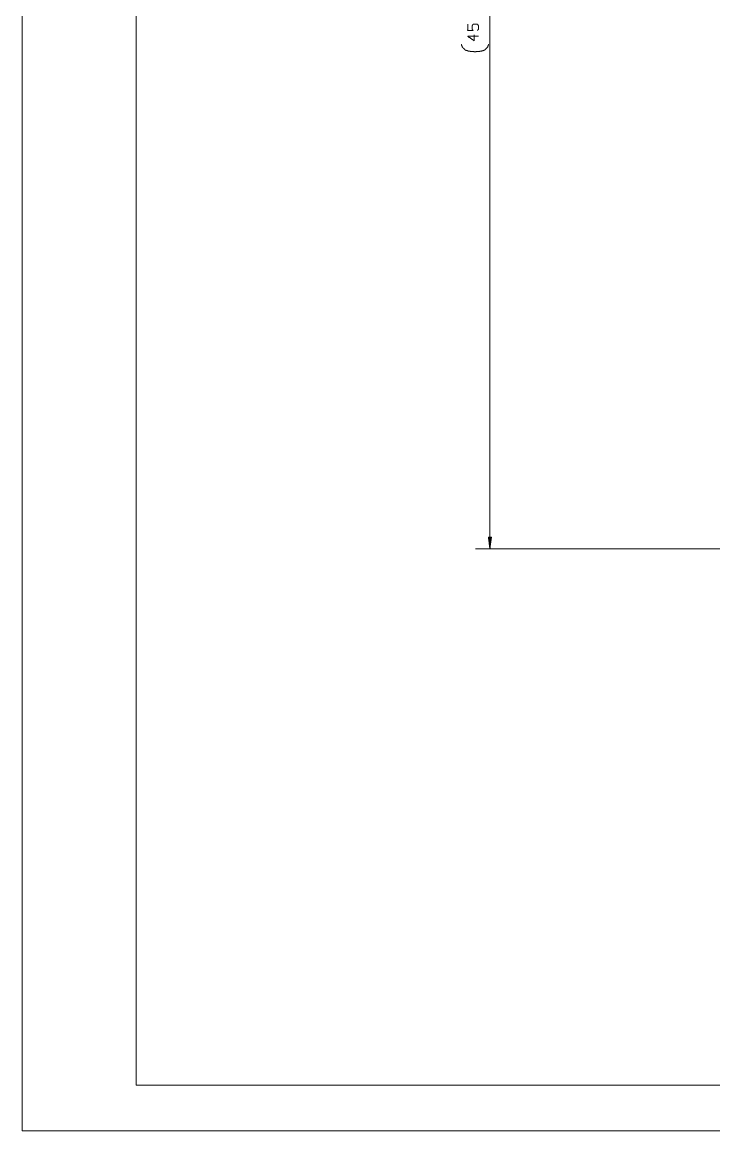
# Model space of a CAD drawing. Header units: millimetres. Extents: x 0 to 594, y 0 to 420.
# Drawn here: x 0 to 151.5, y 0 to 242.9 of the extents above; entities that cross this region are included whole.
import ezdxf

# ---------------------------------------------------------------- set-up
doc = ezdxf.new("R2010")
doc.units = ezdxf.units.MM
doc.layers.add('101', color=7, linetype='Continuous', true_color=0xffffff)

msp = doc.modelspace()

# ---------------------------------------------------------------- linework, layer by layer
at = {"layer": '101', "color": 133, "linetype": 'Continuous', "lineweight": 18}
for p, q in [((0, 420), (0, 0)), ((25, 410), (25, 10)), ((25, 10), (584, 10)), ((0, 0), (594, 0))]:
    msp.add_line(p, q, dxfattribs=at)
at = {"layer": '101', "color": 22, "linetype": 'Continuous', "lineweight": 18}
for p, q in [((102.44, 356.3), (102.44, 127.5)), ((102.11, 130.04), (102.11, 130.01)), ((102.11, 130.04), (102.11, 130.01)), ((102.77, 130.04), (102.11, 130.04)), ((102.11, 130.04), (102.44, 127.5)), ((102.16, 130.04), (102.16, 129.62)), ((102.21, 130.04), (102.21, 129.24)), ((102.26, 130.04), (102.26, 128.85)), ((102.31, 130.04), (102.31, 128.46)), ((102.36, 130.04), (102.36, 128.08)), ((102.42, 130.04), (102.42, 127.69)), ((102.44, 127.5), (102.77, 130.04)), ((102.47, 130.04), (102.47, 127.69)), ((102.52, 130.04), (102.52, 128.08)), ((102.57, 130.04), (102.57, 128.46)), ((102.62, 130.04), (102.62, 128.85)), ((102.67, 130.04), (102.67, 129.24)), ((102.72, 130.04), (102.72, 129.62)), ((102.77, 130.04), (102.77, 130.01)), ((102.77, 130.04), (102.77, 130.01)), ((280.72, 127.5), (99.27, 127.5))]:
    msp.add_line(p, q, dxfattribs=at)
at = {"layer": '101', "color": 72, "linetype": 'Continuous', "lineweight": 18}
for points, knots in [([(99.73, 241.08), (99.96, 241.41), (99.96, 242.1), (99.73, 242.44), (98.78, 242.44), (98.53, 242.1), (98.53, 241.41), (98.76, 241.08), (97.58, 241.08), (97.58, 242.44)], [0, 0, 0.062227, 0.168342, 0.230571, 0.376816, 0.441267, 0.547382, 0.609609, 0.79049, 1, 1]), ([(99.01, 240.16), (99.01, 238.82), (97.58, 239.83), (99.96, 239.83)], [0, 0, 0.245869, 0.565294, 1, 1]), ([(102.18, 238.03), (101.93, 237.41), (101.3, 236.78), (100.49, 236.53), (99.74, 236.47), (99.18, 236.41), (98.62, 236.47), (97.87, 236.53), (97.05, 236.78), (96.43, 237.41), (96.18, 238.03)], [0, 0, 0.090338, 0.208959, 0.323044, 0.424046, 0.5, 0.575954, 0.676956, 0.791041, 0.909662, 1, 1])]:
    msp.add_open_spline(points, degree=1, knots=knots, dxfattribs=at)

doc.saveas('drawing.dxf')
